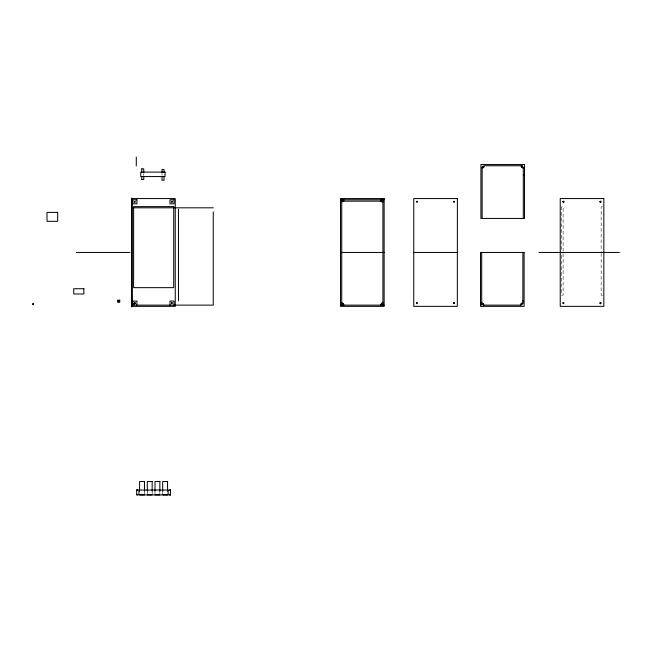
<?xml version="1.0" encoding="UTF-8"?>
<svg xmlns="http://www.w3.org/2000/svg" width="652" height="652" viewBox="0 0 652 652"><rect width="100%" height="100%" fill="white"/><g stroke="black" fill="none" stroke-linecap="round" stroke-linejoin="round"><path stroke-width="0.49" stroke-dasharray="3.26 2.44" d="M602.513 206.847L601.136 206.847L601.136 251.444M602.513 295.193L601.136 295.193L601.136 253.473M563.116 251.444L563.116 206.847L561.739 206.847L561.739 252.454M563.116 253.473L563.116 295.193L561.739 295.193L561.739 253.473M162.69 491.037L162.69 493.963M162.014 173.416L162.014 175.355M159.854 491.037L159.854 493.963M154.989 491.037L154.997 493.963M152.152 491.037L152.16 493.963M147.295 491.037L147.295 493.963M144.459 491.037L144.459 493.963M143.782 173.693L143.782 175.657"/><path stroke-width="0.98" d="M134.556 304.166C133.318 303.302 137.417 303.286 134.499 303.628M133.318 303.702L133.318 304.525M382.911 201.81L381.534 201.81L380.882 201.158L343.767 201.158L341.738 201.81M522.333 165.771L484.167 165.771C484.542 167.042 483.417 168.175 482.138 167.792M523.312 167.792C522.04 168.175 520.907 167.042 521.282 165.771M141.769 168.868L143.758 168.852L143.782 172.747M523.312 175.16L524.526 175.16M141.769 179.536L143.758 179.512L143.782 176.602M131.647 198.567L175.249 198.567L175.249 306.35L131.647 306.35M340.523 199.781L384.126 199.781M132.234 207.817L213.269 207.817M76.398 252.454L129.984 252.454M340.523 252.454L384.126 252.454M413.735 252.454L457.378 252.454M539.025 252.454L619.4 252.454M522.88 300.792L523.483 300.792M341.738 303.107C342.976 302.691 344.183 303.897 343.767 305.128M382.911 303.107L381.534 303.107L380.882 305.128M481.706 303.107C482.977 302.724 484.118 303.856 483.727 305.128M522.88 303.107C521.6 302.724 520.467 303.856 520.85 305.128M340.523 305.128L384.126 305.128M483.531 305.128L521.258 305.128M144.451 481.543L139.601 481.486L139.593 491.095M152.144 481.543L147.303 481.486L147.295 491.095M159.846 481.543L155.005 481.486L154.997 491.095M167.548 481.543L162.698 481.486L162.69 491.095M137.947 489.848L136.7 489.848L136.675 494.917L137.947 494.917M169.121 489.937L170.359 489.937M136.7 490.051L137.947 490.051M169.854 490.117L170.359 490.117M136.7 494.705L137.947 494.705M139.601 494.86L144.451 494.86M147.303 494.86L152.144 494.86M155.005 494.86L159.846 494.86M162.698 494.86L167.54 494.86M169.121 494.795L170.359 494.795M169.121 494.982L170.359 494.982M523.312 167.189L523.312 218.444M522.88 252.454L522.88 303.514M482.138 167.189L482.138 218.444M481.706 252.454L481.706 305.128M382.911 199.781L382.911 305.128M380.882 199.781L380.882 201.158M343.767 199.781L343.767 201.158M341.738 199.781L341.738 305.128M213.269 211.941L213.269 305.128L132.234 305.128L132.234 199.781M178.469 209.178L178.469 300.792M174.035 305.136L174.035 301.077L169.985 301.077L169.985 305.136M170.392 489.937L170.392 494.982M167.556 481.486L167.556 491.095M164.035 172.446L164.035 169.536L162.03 169.536L162.014 172.446M164.035 176.325L164.035 180.196L162.03 180.196L162.014 176.325M159.854 481.486L159.854 491.095M152.152 481.486L152.16 491.095M144.459 481.486L144.459 491.095M141.753 168.852L141.753 172.747M141.753 176.602L141.753 179.536M136.912 305.128L136.912 301.077L132.861 301.077L132.861 305.128M136.284 157.034L136.284 165.926M131.647 198.029L131.647 306.986M32.6 304.068C34.091 306.432 34.043 301.754 32.6 304.068M118.085 301.159C119.43 303.376 119.609 299.023 118.093 301.118M134.239 303.058C134.622 302.389 136.407 302.381 134.239 303.05M562.749 201.761C563.964 204.508 564.885 199.422 562.757 201.688M599.848 201.761C601.062 204.5 602.008 199.43 599.856 201.688M599.848 303.025C601.152 305.788 601.894 300.588 599.848 303.025M134.23 201.753C135.249 204.043 136.064 199.805 134.239 201.688M171.362 201.753C172.389 204.043 173.204 199.797 171.37 201.688M171.362 303.05C172.487 305.356 173.041 301.02 171.362 303.05M342.104 200.734C343.107 203.025 343.979 198.795 342.113 200.677M342.104 304.06C343.237 306.367 343.791 302.031 342.104 304.06M381.249 200.734C382.268 203.033 383.083 198.787 381.257 200.677M381.249 304.06C382.349 306.375 382.977 302.015 381.249 304.06M562.831 303.05C563.939 305.348 564.534 301.02 562.831 303.05M342.21 200.743C343.571 202.503 343.197 198.941 342.227 200.669M482.081 304.003C483.067 306.416 483.865 302.104 482.081 304.003M521.657 166.667C522.651 169.08 523.442 164.769 521.657 166.667M521.225 304.003C522.211 306.416 523.01 302.104 521.225 304.003M482.513 166.667C483.507 169.08 484.297 164.769 482.513 166.667M416.416 201.566C416.921 204.109 418.519 200.058 416.416 201.566M416.375 302.87C416.889 305.405 418.478 301.363 416.375 302.87M453.531 201.566C454.045 204.109 455.642 200.058 453.531 201.566M453.499 302.87C454.004 305.405 455.601 301.363 453.499 302.87M524.526 164.557L480.923 164.557L480.923 218.444L524.526 218.444L524.526 164.557M165.054 172.104L140.742 172.104L140.742 176.562L165.054 176.562L165.054 172.104M384.126 198.567L340.523 198.567L340.523 306.35L384.126 306.35L384.126 198.567M457.378 198.567L413.775 198.567L413.735 306.35L457.337 306.35L457.378 198.567M603.833 198.567L560.231 198.567L560.231 306.35L603.833 306.35L603.833 198.567M136.904 199.781L132.853 199.781L132.853 203.831L136.904 203.831L136.904 199.781M174.035 199.781L169.985 199.781L169.985 203.831L174.035 203.831L174.035 199.781M173.717 206.611L133.603 206.611L133.603 287.654L173.717 287.654L173.717 206.611M57.694 212.397L47.017 212.397L47.017 221.313L57.694 221.313L57.694 212.397M524.094 252.454L480.491 252.454L480.491 306.35L524.094 306.35L524.094 252.454M83.872 288.73L73.741 288.73L73.741 293.995L83.872 293.995L83.872 288.73M119.748 300.197L117.719 300.197L117.719 302.218L119.748 302.218L119.748 300.197M168.118 490.051L138.949 490.051L138.949 494.917L168.118 494.917L168.118 490.051"/></g></svg>
